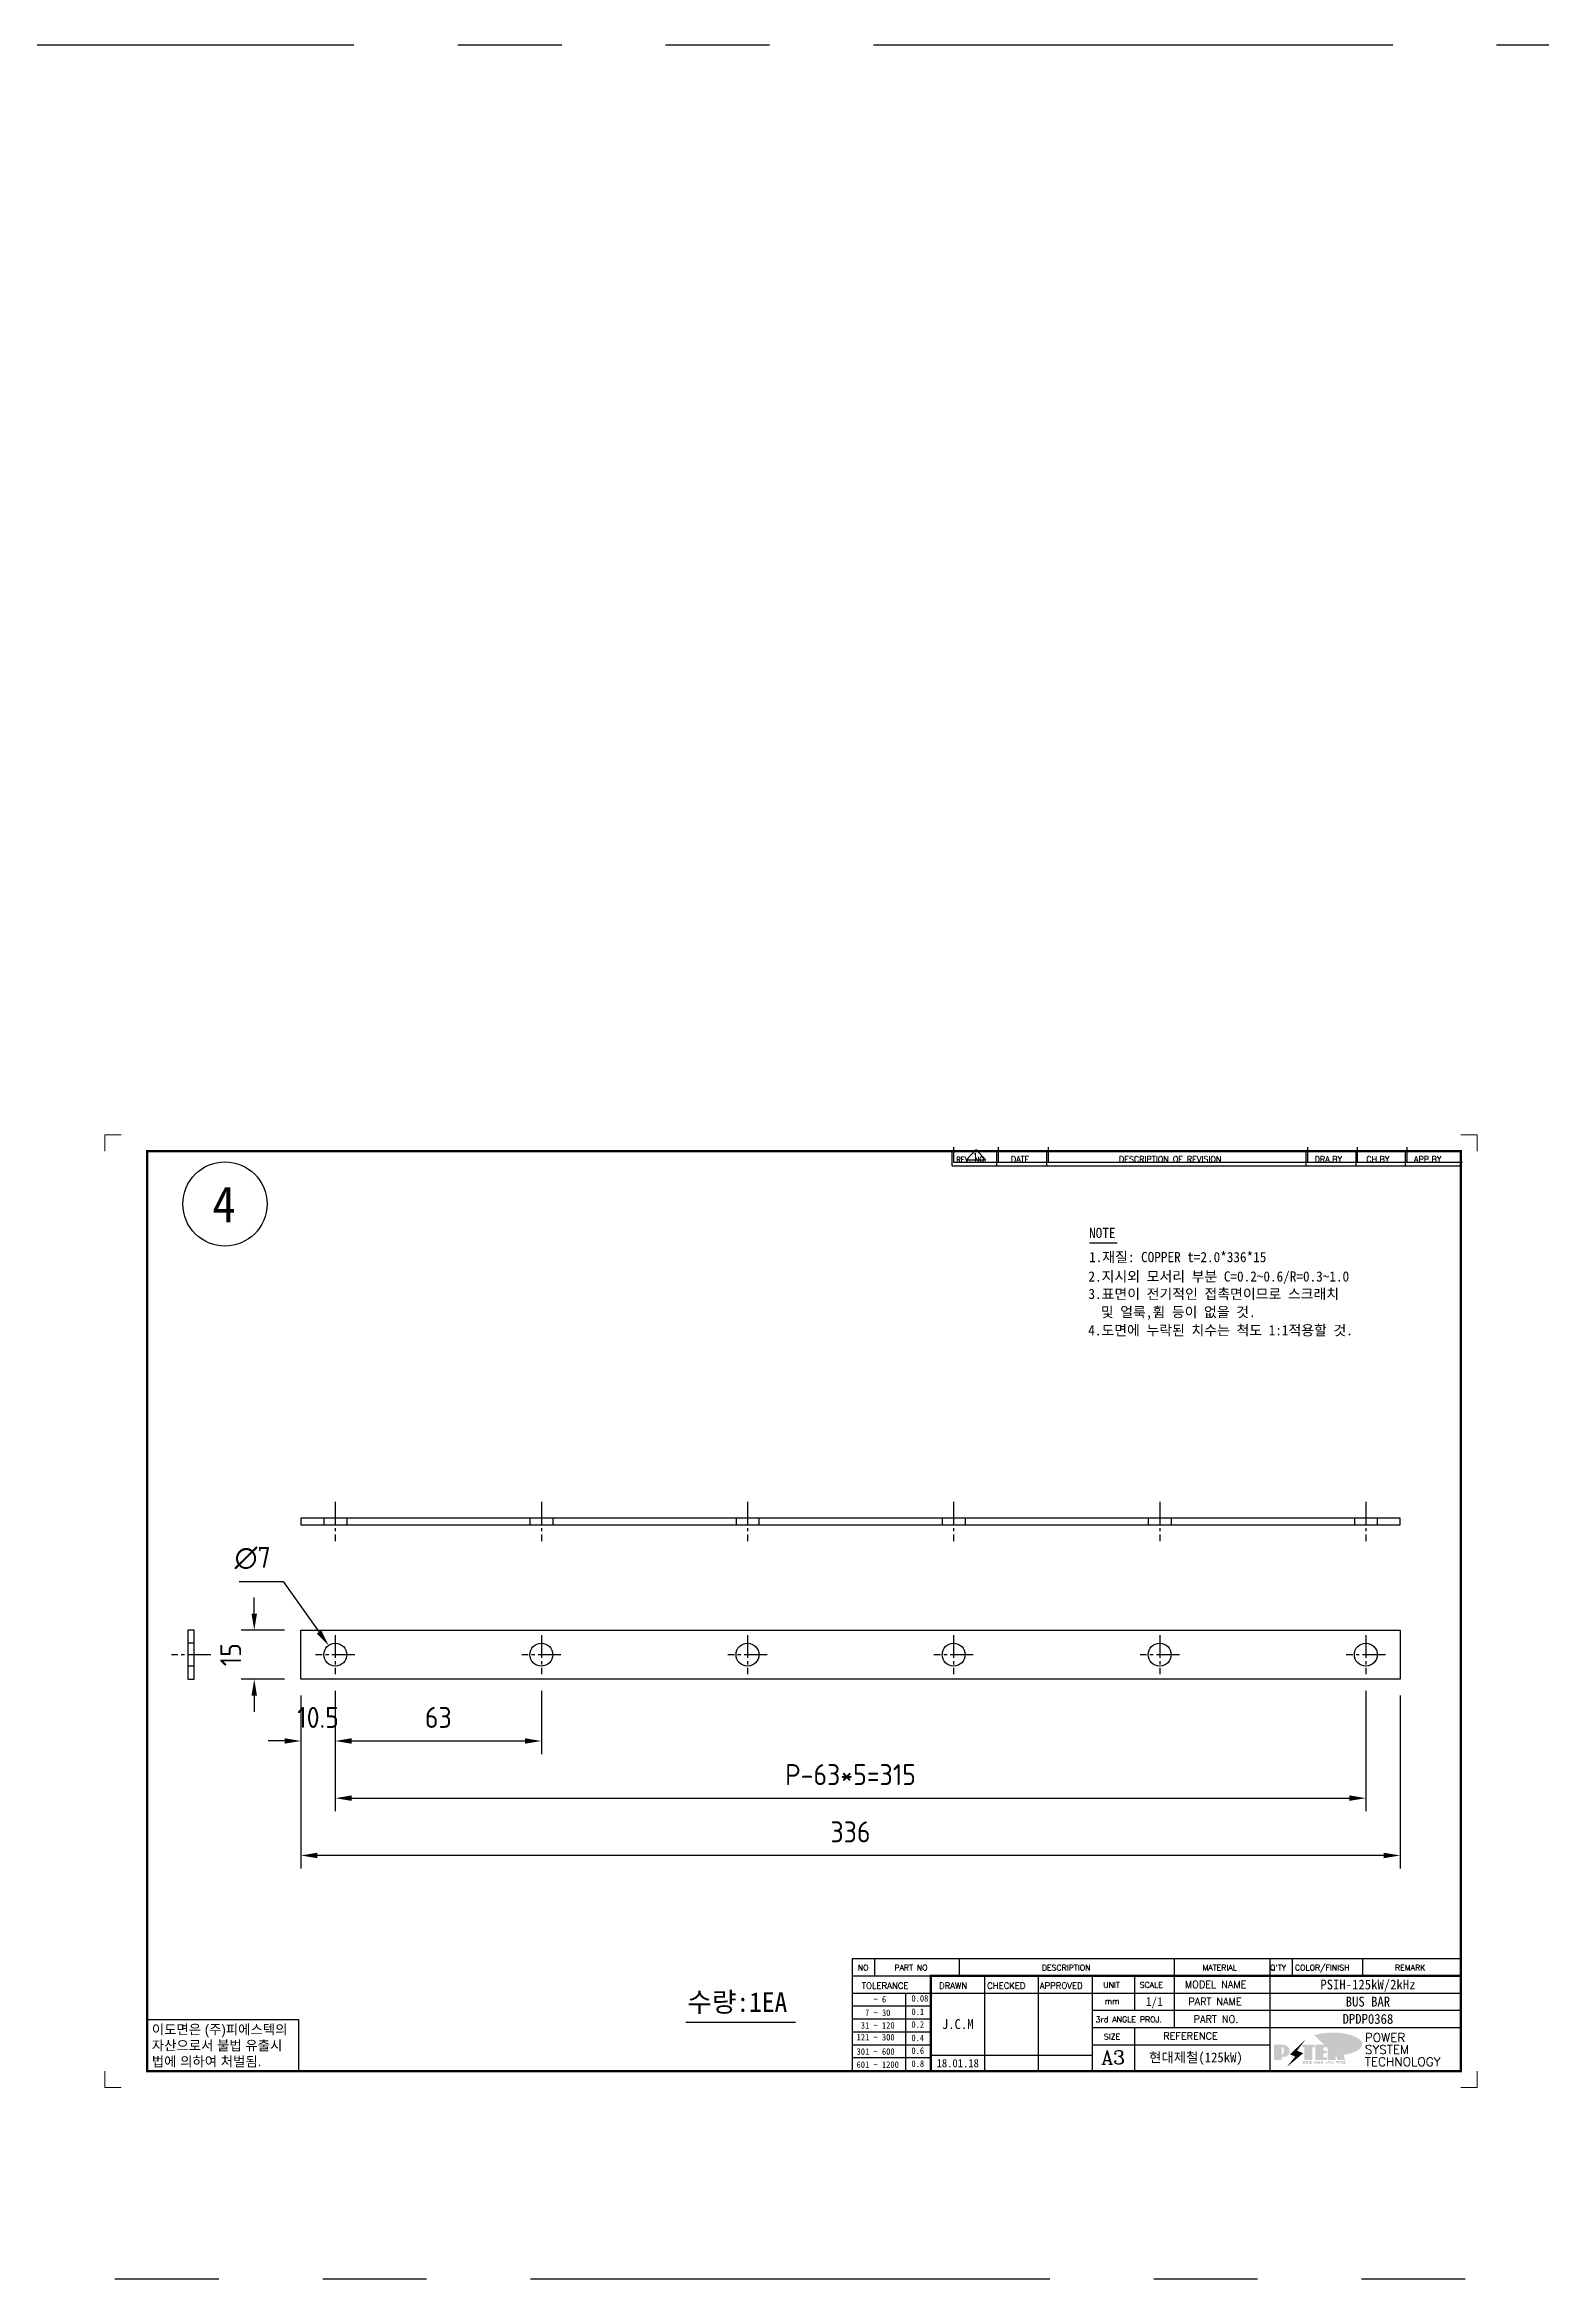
# Model space of a CAD drawing. Header units: millimetres. Extents: x 352 to 10586, y 0 to 3040.
# Drawn here: x 4451 to 4909, y 2121 to 2804 of the extents above; entities that cross this region are included whole.
import ezdxf
from ezdxf.enums import TextEntityAlignment as Align

# ---------------------------------------------------------------- set-up
doc = ezdxf.new("R2010")
doc.units = ezdxf.units.MM
for name, pattern in [('CENTER1', [10, 7, -1, 1, -1]), ('HIDDEN2', [4.7625, 3.175, -1.5875]), ('PHANTOM2', [31.75, 15.875, -3.175, 3.175, -3.175, 3.175, -3.175])]:
    doc.linetypes.add(name, pattern=pattern)
doc.layers.add('FORMAT-1', color=7, linetype='Continuous')
doc.layers.add('line', color=3, linetype='Continuous')
doc.styles.add('h1', font='')
doc.styles.add('HAN', font='')
doc.styles.add('RC', font='ROMANC.SHX')
doc.styles.add('ROMANT', font='romant')
doc.styles.get("Standard").update_dxf_attribs({"font": 'ISOCP.SHX', "bigfont": 'WHGTXT.SHX'})
doc.styles.get('h1').set_extended_font_data('New Gulim')
doc.styles.get('HAN').set_extended_font_data('GulimChe')
doc.dimstyles.new('PS-2', dxfattribs={"dimscale": 2, "dimtxt": 3.2, "dimasz": 2.5, "dimexe": 2, "dimexo": 2.5, "dimgap": 2, "dimtad": 1, "dimtoh": 1, "dimrnd": 0.05, "dimzin": 12, "dimdsep": 46, "dimtxsty": 'Standard', "dimcen": 0, "dimclrt": 2, "dimazin": 3, "dimtfac": 1, "dimtofl": 0, "dimtmove": 0, "dimatfit": 3, "dimfxl": 0, "dimtolj": 1, "dimtzin": 0, "dimarcsym": 0})

# ---------------------------------------------------------------- blocks, each defined once
blk = doc.blocks.new('re3')
at = {"color": 180}
for p, q in [((0, 0), (0, -4.55)), ((0, -4.55), (155.53, -4.55)), ((6.87, -0.64), (3.86, -3.91)), ((9.88, -3.91), (3.86, -3.91)), ((6.87, -0.64), (9.88, -3.91)), ((13.74, -4.55), (13.74, 0)), ((28.97, -4.55), (28.97, 0)), ((108.25, -4.55), (108.25, 0)), ((123.49, -4.55), (123.49, 0)), ((138.64, -4.55), (138.64, 0))]:
    blk.add_line(p, q, dxfattribs=at)
at = {"color": 2, "style": 'RC', "oblique": 15}
blk.add_attdef('REV.NO', text='', height=1.56, dxfattribs=at).set_placement((6.59, -2.56), align=Align.MIDDLE_CENTER)
blk.add_attdef('-1', text='', height=1.56, dxfattribs=at).set_placement((9.37, -1.66), align=Align.MIDDLE_LEFT)
at = {"color": 2, "style": 'HAN'}
for tag, p in [('REV.-DATE', (21.36, -2.28)), ('DRA.BY', (115.87, -2.28)), ('CH.BY', (131.07, -2.28)), ('APP.BY', (147.09, -2.28))]:
    blk.add_attdef(tag, text='', height=2.5, dxfattribs=at).set_placement(p, align=Align.MIDDLE_CENTER)
blk.add_attdef('DESCRIPTION-OF-REVISION', text='', height=2.5, dxfattribs=at).set_placement((31.61, -2.28), align=Align.MIDDLE_LEFT)
blk = doc.blocks.new('t3')
for p, q in [((0, 15.88), (46.25, 15.88)), ((0, 15.88), (0, 0)), ((46.25, 15.88), (46.25, 0)), ((0, 0), (46.25, 0))]:
    blk.add_line(p, q)
at = {"color": 1, "style": 'h1'}
for s, p in [('이도면은 (주)피에스텍의', (1.4, 11.29)), ('자산으로서 불법 유출시', (1.4, 6.41)), ('법에 의하여 처벌됨.', (1.4, 1.52))]:
    blk.add_text(s, height=3, dxfattribs=at).set_placement(p)
blk = doc.blocks.new('new LOGO')
at = {"layer": 'line'}
h = blk.add_hatch(color=253, dxfattribs=at)
edge = h.paths.add_edge_path()
edge.add_ellipse((334, 86), major_axis=(-166, 0), ratio=0.39426, start_angle=111.5127, end_angle=334.469)
edge.add_ellipse((314, 81), major_axis=(-154, 0), ratio=0.40699, start_angle=121.3066, end_angle=327.7437, ccw=False)
edge.add_line((394, 28), (395, 26))
h = blk.add_hatch(color=1, dxfattribs=at)
h.paths.add_polyline_path([(41, 16), (54, 16, 1), (54, 83), (0, 83), (0, 0), (41, 0)])
h.paths.add_polyline_path([(41, 28), (41, 72), (44, 72, -0.414214), (55, 61), (55, 39, -0.414214), (44, 28)], flags=16)
h.paths.add_polyline_path([(215, 72), (227, 72), (227, 83), (160, 83), (160, 72), (172, 72), (172, 0), (215, 0)])
h.paths.add_polyline_path([(276, 37), (295, 37), (295, 49), (276, 49), (276, 72), (295, 72), (295, 83), (234, 83), (234, 0), (297, 0), (297, 11), (276, 11)])
h.paths.add_polyline_path([(347, 35), (360, 0), (400, 0), (380, 67), (400, 83), (381, 83), (347, 62), (347, 83), (305, 83), (305, 0), (347, 0)])
h = blk.add_hatch(color=250, dxfattribs=at)
h.paths.add_polyline_path([(44, 69), (47, 69, -0.129793), (52, 68, 0.221832), (44, 72), (41, 72), (41, 28), (44, 28, 0.02048), (44, 28)], flags=17)
h.paths.add_polyline_path([(44, 14), (57, 14, 0.72362), (77, 74, -0.679777), (54, 16), (41, 16), (41, 0), (3, 0), (3, -3), (44, -3)])
h.paths.add_polyline_path([(118, 14), (71, -44), (77, -40), (121, 16), (92, 29), (173, 106), (177, 111), (89, 28)])
h.paths.add_polyline_path([(163, 72), (163, 69), (172, 69), (172, 72)], flags=17)
h.paths.add_polyline_path([(218, 69), (230, 69), (230, 80), (227, 80), (227, 72), (215, 72), (215, 0), (175, 0), (175, -3), (218, -3)])
h.paths.add_polyline_path([(298, 47), (295, 47), (295, 37), (276, 37), (276, 11), (279, 11), (279, 35), (298, 35)])
h.paths.add_polyline_path([(300, 8), (297, 8), (297, 0), (237, 0), (237, -3), (300, -3)])
h.paths.add_polyline_path([(298, 80), (295, 80), (295, 72), (276, 72), (276, 49), (279, 49), (279, 69), (298, 69)])
h.paths.add_polyline_path([(350, 80), (347, 80), (347, 62), (350, 64)])
h.paths.add_polyline_path([(350, 27), (347, 35), (347, 0), (308, 0), (308, -3), (350, -3)])
h.paths.add_polyline_path([(403, 80), (397, 80), (380, 67), (400, 0), (362, 0), (363, -3), (403, -3), (383, 64)])
blk.add_hatch(color=5, dxfattribs=at).paths.add_polyline_path([(166, 35), (131, 49), (180, 113), (92, 29), (121, 16), (74, -43)])
h = blk.add_hatch(color=250, dxfattribs=at)
edge = h.paths.add_edge_path()
edge.add_ellipse((238, -18), major_axis=(-14.3, 0), ratio=0.526336, start_angle=192.2456, end_angle=269.0748)
edge.add_line((238, -10), (238, -10))
edge.add_ellipse((238, -18), major_axis=(-14.3, 0), ratio=0.526336, start_angle=270.9252, end_angle=449.0748)
edge.add_line((238, -25), (238, -25))
edge.add_ellipse((238, -18), major_axis=(-14.3, 0), ratio=0.526336, start_angle=450.9252, end_angle=527.7544)
edge.add_line((252, -19), (254, -19))
edge.add_line((254, -19), (254, -27))
edge.add_line((254, -27), (263, -27))
edge.add_line((263, -27), (263, -10))
edge.add_line((263, -10), (254, -10))
edge.add_line((254, -10), (254, -16))
edge.add_line((254, -16), (252, -16))
h.paths.add_polyline_path([(241, -16), (241, -19, -1), (234, -19), (234, -16, -1)], flags=16)
h.paths.add_polyline_path([(278, -10), (268, -10), (268, -27), (278, -27)])
h.paths.add_polyline_path([(310, -10), (310, -11, -0.157169), (289, -18), (294, -20, 0.128407), (316, -16, 0.128407), (339, -20), (343, -18, -0.157169), (322, -11), (322, -10)])
h.paths.add_polyline_path([(342, -25), (342, -22), (290, -22), (290, -25)])
h.paths.add_polyline_path([(352, -10), (352, -16, 0.414214), (354, -18), (379, -18), (379, -20), (390, -20), (390, -10), (379, -10), (379, -14), (375, -14), (375, -15), (379, -15), (379, -16), (365, -16), (365, -15), (371, -15), (371, -14), (365, -14), (365, -13), (375, -13), (375, -10)])
h.paths.add_polyline_path([(394, -10), (394, -20), (405, -20), (405, -10)])
h.paths.add_polyline_path([(405, -27), (405, -21), (357, -21), (357, -23), (392, -23), (392, -27)])
h.paths.add_polyline_path([(200, -10), (200, -22), (193, -22), (193, -13), (197, -13), (197, -10), (161, -10), (161, -13), (164, -13), (164, -22), (161, -22), (161, -25), (200, -25), (200, -27), (214, -27), (214, -10)])
h.paths.add_polyline_path([(182, -13), (176, -13), (176, -22), (182, -22)], flags=17)
blk = doc.blocks.new('format-3')
at = {"color": 3, "lineweight": 9}
for p, q in [((0, 286.3), (0, 291.3)), ((5, 291.3), (0, 291.3)), ((414.5, 291.3), (419.5, 291.3)), ((419.5, 286.3), (419.5, 291.3)), ((0, 5), (0, 0)), ((5, 0), (0, 0)), ((414.5, 0), (419.5, 0)), ((419.5, 5), (419.5, 0))]:
    blk.add_line(p, q, dxfattribs=at)
at = {"color": 180}
for p, q in [((258.97, 281.75), (258.97, 286.3)), ((258.97, 281.75), (414.5, 281.75)), ((272.71, 281.75), (272.71, 286.3)), ((287.94, 281.75), (287.94, 286.3)), ((367.22, 281.75), (367.22, 286.3)), ((382.45, 281.75), (382.45, 286.3)), ((397.61, 281.75), (397.61, 286.3)), ((228.5, 39.49), (228.5, 5)), ((228.5, 39.49), (414.5, 39.49)), ((228.5, 34.21), (252.48, 34.21)), ((235.29, 39.49), (235.29, 34.21)), ((261.24, 34.21), (261.24, 39.49)), ((268.96, 5), (268.96, 34.21)), ((285.45, 5), (285.45, 34.21)), ((301.94, 5), (301.94, 34.21)), ((314.72, 34.21), (314.72, 23.65)), ((326.9, 39.49), (326.9, 34.21)), ((326.9, 34.21), (326.9, 18.37)), ((356.11, 39.49), (356.11, 34.21)), ((356.11, 34.21), (356.11, 5)), ((362.93, 39.49), (362.93, 34.21)), ((384.48, 39.49), (384.48, 34.21)), ((228.5, 28.93), (252.48, 28.93)), ((244.89, 5.23), (244.89, 28.93)), ((252.48, 28.93), (414.5, 28.93)), ((228.5, 24.98), (252.48, 24.98)), ((228.5, 21.03), (252.48, 21.03)), ((301.94, 23.65), (414.5, 23.65)), ((228.5, 17.08), (252.48, 17.08)), ((301.94, 18.37), (414.5, 18.37)), ((314.72, 18.37), (314.72, 5)), ((228.5, 13.13), (252.48, 13.13)), ((228.5, 9.18), (252.48, 9.18)), ((252.48, 9.95), (301.94, 9.95)), ((301.94, 13.09), (356.11, 13.09))]:
    blk.add_line(p, q, dxfattribs=at)
at = {"const_width": 0.7}
blk.add_lwpolyline([(252.48, 5), (252.48, 34.21), (414.5, 34.21)], dxfattribs=at)
at = {"layer": 'FORMAT-1', "const_width": 0.7}
blk.add_lwpolyline([(13, 5), (13, 286.3), (414.5, 286.3), (414.5, 5)], close=True, dxfattribs=at)
blk.add_blockref('t3', (13, 5))
at = {"xscale": 0.05400000000000027, "yscale": 0.05400000000000027, "zscale": 0.05400000000000027}
blk.add_blockref('new LOGO', (357.35, 8.65), dxfattribs=at)
at = {"color": 2}
for s, height, style, p in [('REV. NO.', 1.56, 'RC', (260.23, 282.95)), ('DATE', 1.788, 'RC', (276.95, 282.94)), ('DESCRIPTION OF REVISION', 1.7875, 'RC', (309.98, 282.94)), ('DRA.BY', 1.788, 'RC', (369.83, 282.94)), ('CH.BY', 1.788, 'RC', (385.59, 282.94)), ('APP.BY', 1.788, 'RC', (400.18, 282.94)), ('NO', 1.742, 'RC', (230.16, 35.83)), ('PART NO', 1.742, 'RC', (241.36, 35.83)), ('DESCRIPTION', 1.7424, 'RC', (286.43, 35.83)), ('MATERIAL', 1.742, 'RC', (335.52, 35.83)), ("Q'TY", 1.742, 'RC', (356.17, 35.83)), ('COLOR/FINISH', 1.7424, 'RC', (363.8, 35.83)), ('REMARK', 1.742, 'RC', (394.37, 35.83)), (' TOLERANCE', 1.9, 'RC', (230.11, 30.22)), ('    ~ 6', 2, 'HAN', (229.8, 26.03)), ('0.08', 2, 'HAN', (246.57, 26.31)), ('DRAWN', 1.9, 'RC', (255, 30.22)), ('CHECKED', 1.9, 'RC', (269.71, 30.22)), ('APPROVED', 1.9, 'RC', (285.8, 30.22)), ('UNIT', 1.742, 'RC', (305.19, 30.55)), ('SCALE', 1.742, 'RC', (316.32, 30.55)), ('MODEL NAME', 2.178, 'RC', (330.12, 30.46)), ('PART NAME', 2.178, 'RC', (331.17, 25.24)), ('  7 ~ 30', 2, 'HAN', (229.8, 21.91)), ('0.1', 2, 'HAN', (246.57, 22.2)), ('3rd ANGLE PROJ.', 1.7424, 'RC', (302.87, 19.97)), ('mm', 1.742, 'RC', (305.67, 25.56)), ('PART NO.', 2.178, 'RC', (332.84, 19.85)), ('121 ~ 300', 2, 'HAN', (229.8, 14.42)), (' 31 ~ 120', 2, 'HAN', (229.8, 18.04)), ('0.2', 2, 'HAN', (246.57, 18.32)), ('0.4', 2, 'HAN', (246.57, 14.2)), ('SIZE', 1.742, 'RC', (305.39, 14.71)), ('REFERENCE', 2.178, 'RC', (323.52, 14.69)), ('301 ~ 600', 2, 'HAN', (229.8, 10.04)), ('601 ~ 1200', 2, 'HAN', (229.8, 6.05)), ('0.6', 2, 'HAN', (246.57, 10.32)), ('0.8', 2, 'HAN', (246.57, 6.33))]:
    blk.add_text(s, height=height, dxfattribs=dict(at, style=style)).set_placement(p)
at = {"style": 'ROMANT'}
for s, p in [('POWER', (385.15, 13.96)), ('TECHNOLOGY', (385.15, 6.56)), ('SYSTEM', (385.15, 10.31))]:
    blk.add_text(s, height=2.7, dxfattribs=at).set_placement(p)
at = {"color": 2, "lineweight": 25, "style": 'RC'}
blk.add_text('A3', height=4.182, dxfattribs=at).set_placement((304.61, 7.14))
at = {"style": 'HAN'}
for tag, height, p in [('SCALE', 2.7, (320.81, 26.29)), ('MODEL-NAME', 3, (386.1, 31.53)), ('PART-NAME', 3, (386.1, 26.29)), ('DRA-BY', 3, (260.72, 19.44)), ('CH-BY', 3, (277.21, 19.44)), ('APP-BY', 3, (293.7, 19.44)), ('PART-NO', 3, (386.1, 21.01)), ('DRA-DATE', 2.5, (260.72, 7.47)), ('CH-DATE', 2.5, (277.21, 7.47)), ('APP-DATE', 2.5, (293.7, 7.47)), ('관련업체', 3, (333.52, 9.26))]:
    blk.add_attdef(tag, text='', height=height, dxfattribs=at).set_placement(p, align=Align.MIDDLE_CENTER)
blk = doc.blocks.new('*D606')
at = {"color": 0, "lineweight": -2}
for p, q in [((4529.56, 2299.13), (4529.56, 2246.26)), ((4865.56, 2299.13), (4865.56, 2246.26)), ((4860.56, 2250.26), (4534.56, 2250.26))]:
    blk.add_line(p, q, dxfattribs=at)
at = {"color": 0}
for points in [[(4534.56, 2251.09), (4534.56, 2249.42), (4529.56, 2250.26)], [(4860.56, 2251.09), (4860.56, 2249.42), (4865.56, 2250.26)]]:
    blk.add_solid(points, dxfattribs=at)
at = {"layer": 'Defpoints', "color": 0}
for p in [(4529.56, 2304.13), (4865.56, 2304.13), (4529.56, 2250.26)]:
    blk.add_point(p, dxfattribs=at)
at = {"color": 2, "insert": (4697.56, 2257.46), "char_height": 6.4, "attachment_point": 5}
blk.add_mtext('\\A1;336', dxfattribs=at)
blk = doc.blocks.new('*D607')
at = {"color": 0, "lineweight": -2}
for p, q in [((4515.3, 2324.13), (4515.3, 2329.13)), ((4524.56, 2319.13), (4511.3, 2319.13)), ((4524.56, 2304.13), (4511.3, 2304.13)), ((4515.3, 2299.13), (4515.3, 2294.13))]:
    blk.add_line(p, q, dxfattribs=at)
at = {"color": 0}
for points in [[(4514.47, 2324.13), (4516.14, 2324.13), (4515.3, 2319.13)], [(4514.47, 2299.13), (4516.14, 2299.13), (4515.3, 2304.13)]]:
    blk.add_solid(points, dxfattribs=at)
at = {"layer": 'Defpoints', "color": 0}
for p in [(4529.56, 2319.13), (4515.3, 2304.13), (4529.56, 2304.13)]:
    blk.add_point(p, dxfattribs=at)
at = {"color": 2, "insert": (4508.1, 2311.63), "char_height": 6.4, "attachment_point": 5, "rotation": 90}
blk.add_mtext('\\A1;15', dxfattribs=at)
blk = doc.blocks.new('*D540')
at = {"color": 0, "lineweight": -2}
for p, q in [((4529.56, 2299.13), (4529.56, 2281.25)), ((4540.06, 2300.63), (4540.06, 2281.25)), ((4524.56, 2285.25), (4519.56, 2285.25)), ((4545.06, 2285.25), (4550.06, 2285.25))]:
    blk.add_line(p, q, dxfattribs=at)
at = {"color": 0}
for points in [[(4524.56, 2286.09), (4524.56, 2284.42), (4529.56, 2285.25)], [(4545.06, 2286.09), (4545.06, 2284.42), (4540.06, 2285.25)]]:
    blk.add_solid(points, dxfattribs=at)
at = {"layer": 'Defpoints', "color": 0}
for p in [(4529.56, 2304.13), (4540.06, 2305.63, 0), (4540.06, 2285.25)]:
    blk.add_point(p, dxfattribs=at)
at = {"color": 2, "insert": (4534.81, 2292.45), "char_height": 6.4, "attachment_point": 5}
blk.add_mtext('\\A1;10.5', dxfattribs=at)
blk = doc.blocks.new('*D541')
at = {"color": 0, "lineweight": -2}
for p, q in [((4540.06, 2300.63), (4540.06, 2281.25)), ((4603.06, 2300.63), (4603.06, 2281.25)), ((4545.06, 2285.25), (4598.06, 2285.25))]:
    blk.add_line(p, q, dxfattribs=at)
at = {"color": 0}
for points in [[(4545.06, 2286.09), (4545.06, 2284.42), (4540.06, 2285.25)], [(4598.06, 2286.09), (4598.06, 2284.42), (4603.06, 2285.25)]]:
    blk.add_solid(points, dxfattribs=at)
at = {"layer": 'Defpoints', "color": 0}
for p in [(4540.06, 2305.63, 0), (4603.06, 2305.63, 0), (4603.06, 2285.25)]:
    blk.add_point(p, dxfattribs=at)
at = {"color": 2, "insert": (4571.56, 2292.45), "char_height": 6.4, "attachment_point": 5}
blk.add_mtext('\\A1;63', dxfattribs=at)
blk = doc.blocks.new('*D542')
at = {"color": 0, "lineweight": -2}
for p, q in [((4540.06, 2300.63), (4540.06, 2263.77)), ((4855.06, 2300.63), (4855.06, 2263.77)), ((4545.06, 2267.77), (4850.06, 2267.77))]:
    blk.add_line(p, q, dxfattribs=at)
at = {"color": 0}
for points in [[(4545.06, 2268.61), (4545.06, 2266.94), (4540.06, 2267.77)], [(4850.06, 2268.61), (4850.06, 2266.94), (4855.06, 2267.77)]]:
    blk.add_solid(points, dxfattribs=at)
at = {"layer": 'Defpoints', "color": 0}
for p in [(4540.06, 2305.63, 0), (4855.06, 2305.63, 0), (4855.06, 2267.77)]:
    blk.add_point(p, dxfattribs=at)
at = {"color": 2, "insert": (4697.56, 2274.97), "char_height": 6.4, "attachment_point": 5}
blk.add_mtext('\\A1;P-63*5=315', dxfattribs=at)
blk = doc.blocks.new('*D543')
at = {"color": 0, "lineweight": -2}
for p, q in [((4510.66, 2333.97), (4524.16, 2333.97)), ((4524.16, 2333.97), (4535.13, 2318.56))]:
    blk.add_line(p, q, dxfattribs=at)
at = {"color": 0}
blk.add_solid([(4535.81, 2319.04), (4534.45, 2318.08), (4538.03, 2314.49)], dxfattribs=at)
at = {"layer": 'Defpoints', "color": 0}
for p in [(4538.03, 2314.49), (4542.09, 2308.78)]:
    blk.add_point(p, dxfattribs=at)
at = {"color": 2, "insert": (4514.82, 2341.17), "char_height": 6.4, "attachment_point": 5}
blk.add_mtext('\\A1;∅7', dxfattribs=at)

msp = doc.modelspace()

# ---------------------------------------------------------------- linework, layer by layer
for p, q in [((4770.605, 2437.543), (4779.093, 2437.543)), ((4647.231, 2199.333), (4680.733, 2199.333))]:
    msp.add_line(p, q)
at = {"color": 1, "linetype": 'CENTER1'}
for p, q in [((4540.061, 2358.351), (4540.061, 2346.351)), ((4603.061, 2358.351), (4603.061, 2346.351)), ((4666.061, 2358.351), (4666.061, 2346.351)), ((4729.061, 2358.351), (4729.061, 2346.351)), ((4792.061, 2358.351), (4792.061, 2346.351)), ((4855.061, 2358.351), (4855.061, 2346.351)), ((4540.061, 2317.635, 0), (4540.061, 2305.635, 0)), ((4603.061, 2317.635, 0), (4603.061, 2305.635, 0)), ((4666.061, 2317.635, 0), (4666.061, 2305.635, 0)), ((4729.061, 2317.635, 0), (4729.061, 2305.635, 0)), ((4792.061, 2317.635, 0), (4792.061, 2305.635, 0)), ((4855.061, 2317.635, 0), (4855.061, 2305.635, 0)), ((4501.992, 2311.635), (4489.992, 2311.635)), ((4546.061, 2311.635, 0), (4534.061, 2311.635, 0)), ((4609.061, 2311.635, 0), (4597.061, 2311.635, 0)), ((4672.061, 2311.635, 0), (4660.061, 2311.635, 0)), ((4735.061, 2311.635, 0), (4723.061, 2311.635, 0)), ((4798.061, 2311.635, 0), (4786.061, 2311.635, 0)), ((4861.061, 2311.635, 0), (4849.061, 2311.635, 0))]:
    msp.add_line(p, q, dxfattribs=at)
at = {"color": 2, "linetype": 'HIDDEN2'}
for p, q in [((4536.561, 2353.351), (4536.561, 2351.351)), ((4543.561, 2353.351), (4543.561, 2351.351)), ((4599.561, 2353.351), (4599.561, 2351.351)), ((4606.561, 2353.351), (4606.561, 2351.351)), ((4662.561, 2353.351), (4662.561, 2351.351)), ((4669.561, 2353.351), (4669.561, 2351.351)), ((4725.561, 2353.351), (4725.561, 2351.351)), ((4732.561, 2353.351), (4732.561, 2351.351)), ((4788.561, 2353.351), (4788.561, 2351.351)), ((4795.561, 2353.351), (4795.561, 2351.351)), ((4851.561, 2353.351), (4851.561, 2351.351)), ((4858.561, 2353.351), (4858.561, 2351.351)), ((4496.992, 2315.135), (4494.992, 2315.135)), ((4496.992, 2308.135), (4494.992, 2308.135))]:
    msp.add_line(p, q, dxfattribs=at)
at = {"color": 6, "linetype": 'PHANTOM2', "ltscale": 10, "elevation": 0.001}
msp.add_lwpolyline([(894.533, 2803.79), (5393.472, 2803.79), (5393.472, 2120.692), (894.533, 2120.692)], close=True, dxfattribs=at)
at = {"color": 6}
for points in [[(4529.561, 2351.351), (4865.561, 2351.351), (4865.561, 2353.351), (4529.561, 2353.351), (4529.561, 2351.351)], [(4494.992, 2319.135), (4494.992, 2304.135), (4496.992, 2304.135), (4496.992, 2319.135), (4494.992, 2319.135)]]:
    msp.add_lwpolyline(points, dxfattribs=at)
msp.add_lwpolyline([(4529.561, 2319.135), (4865.561, 2319.135), (4865.561, 2304.135), (4529.561, 2304.135)], close=True, dxfattribs=at)
msp.add_circle((4506.343, 2449.418, 0), 12.863)
for centre in [(4540.061, 2311.635), (4603.061, 2311.635), (4666.061, 2311.635), (4729.061, 2311.635), (4792.061, 2311.635), (4855.061, 2311.635)]:
    msp.add_circle(centre, 3.5, dxfattribs=at)

# ---------------------------------------------------------------- block references
ref = msp.add_blockref('format-3', (4469.609, 2179.278))
ref.add_attrib('DRA-DATE', '18.01.18', dxfattribs={"height": 2.5, "style": 'HAN'}).set_placement((4730.329, 2186.753), align=Align.MIDDLE_CENTER)
ref.add_attrib('DRA-BY', 'J.C.M', dxfattribs={"height": 3, "style": 'HAN'}).set_placement((4730.329, 2198.72), align=Align.MIDDLE_CENTER)
ref.add_attrib('MODEL-NAME', 'PSIH-125kW/2kHz', dxfattribs={"lineweight": 35, "height": 3, "style": 'HAN'}).set_placement((4855.704, 2210.803), align=Align.MIDDLE_CENTER)
ref.add_attrib('PART-NAME', 'BUS BAR', dxfattribs={"lineweight": 35, "height": 3, "style": 'HAN'}).set_placement((4855.704, 2205.573), align=Align.MIDDLE_CENTER)
ref.add_attrib('PART-NO', 'DPDP0368', dxfattribs={"lineweight": 35, "height": 3, "style": 'HAN'}).set_placement((4855.704, 2200.293), align=Align.MIDDLE_CENTER)
ref.add_attrib('SCALE', '1/1', dxfattribs={"height": 2.7, "style": 'HAN'}).set_placement((4790.417, 2205.573), align=Align.MIDDLE_CENTER)
ref.add_attrib('관련업체', '현대제철(125kW)', dxfattribs={"height": 3, "style": 'HAN'}).set_placement((4803.132, 2188.541), align=Align.MIDDLE_CENTER)
ref = msp.add_blockref('re3', (4729.075, 2466.728))
ref.add_attrib('REV.NO', '1', dxfattribs={"color": 2, "height": 1.56, "style": 'RC'}).set_placement((4735.663, 2464.171), align=Align.MIDDLE_CENTER)

# ---------------------------------------------------------------- texts
at = {"color": 2, "style": 'HAN'}
for s, height, p in [('4', 11.025, (4502.481, 2443.784, 0)), ('NOTE', 3.1185, (4770.477, 2439.014)), ('1.재질: COPPER t=2.0*336*15', 3.1185, (4770.477, 2431.62)), ('2.지시외 모서리 부분 C=0.2~0.6/R=0.3~1.0', 3.1185, (4770.284, 2425.696)), ('3.표면이 전기적인 접촉면이므로 스크래치', 3.1185, (4770.284, 2420.356)), ('및 얼룩,휨 등이 없을 것.', 3.1185, (4774.065, 2414.811)), ('4.도면에 누락된 치수는 척도 1:1적용할 것.', 3.1185, (4770.227, 2409.24)), ('수량:1EA', 6, (4647.647, 2202.454))]:
    msp.add_text(s, height=height, dxfattribs=at).set_placement(p)

# ---------------------------------------------------------------- dimensions: what is measured, and where the dimension line sits
dim = msp.add_diameter_dim_2p(p1=(4542.09, 2308.784), p2=(4538.031, 2314.486), dimstyle='PS-2')
dim.commit()
dim.dimension.update_dxf_attribs({"geometry": '*D543', "text_midpoint": (4514.824, 2333.973), "dimtype": 163})
dim = msp.add_linear_dim(base=(4515.304, 2304.135), p1=(4529.561, 2319.135), p2=(4529.561, 2304.135), angle=90, dimstyle='PS-2')
dim.commit()
dim.dimension.update_dxf_attribs({"geometry": '*D607', "text_midpoint": (4508.104, 2311.635)})
dim = msp.add_linear_dim(base=(4540.061, 2285.253), p1=(4529.561, 2304.135), p2=(4540.061, 2305.635, 0), dimstyle='PS-2')
dim.commit()
dim.dimension.update_dxf_attribs({"geometry": '*D540', "text_midpoint": (4534.811, 2285.253), "dimtype": 160})
for base, p1, p2, picture, middle in [((4529.561, 2250.256), (4865.561, 2304.135), (4529.561, 2304.135), '*D606', (4697.561, 2257.456)), ((4603.061, 2285.253), (4540.061, 2305.635, 0), (4603.061, 2305.635, 0), '*D541', (4571.561, 2292.453))]:
    dim = msp.add_linear_dim(base=base, p1=p1, p2=p2, dimstyle='PS-2')
    dim.commit()
    dim.dimension.update_dxf_attribs({"geometry": picture, "text_midpoint": middle})
dim = msp.add_linear_dim(base=(4855.061, 2267.774), p1=(4540.061, 2305.635, 0), p2=(4855.061, 2305.635, 0), text='P-63*5=<>', dimstyle='PS-2')
dim.commit()
dim.dimension.update_dxf_attribs({"geometry": '*D542', "text_midpoint": (4697.561, 2274.974)})

doc.saveas('drawing.dxf')
